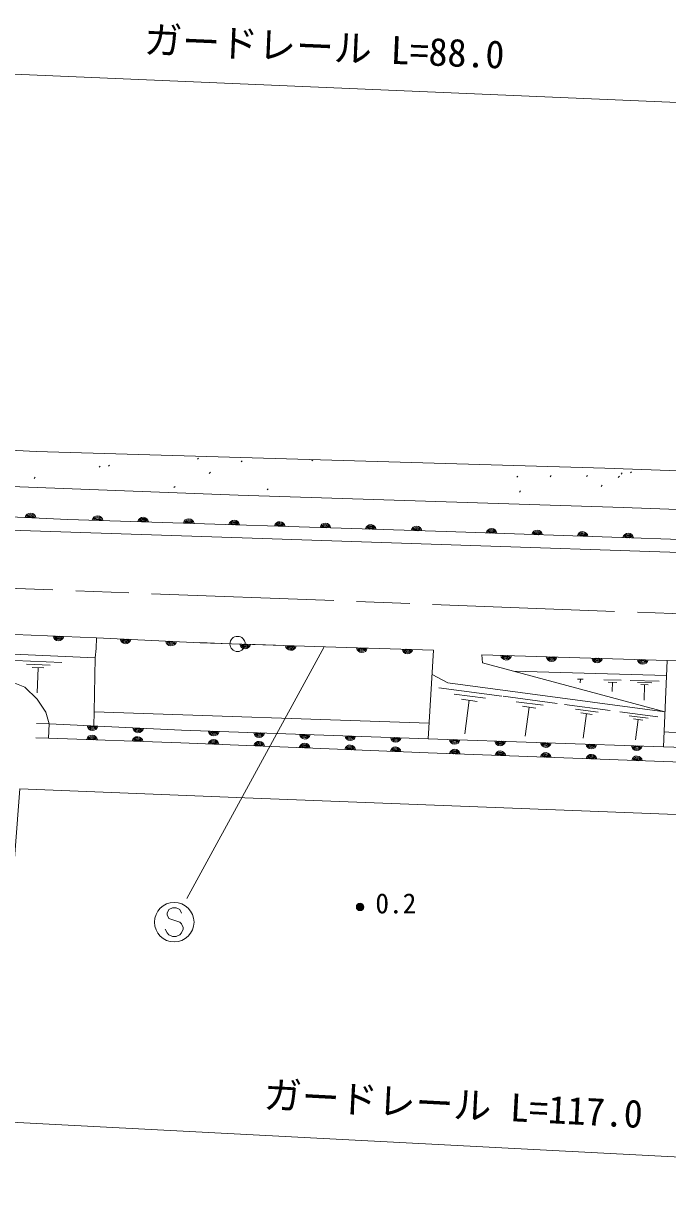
# Model space of a CAD drawing. Units: millimetres, scale not verified. Extents: x 40000 to 680000, y 20000 to 380000.
# Drawn here: x 94635 to 137058, y 242350 to 318996 of the extents above; entities that cross this region are included whole.
import ezdxf
from ezdxf.enums import TextEntityAlignment as Align

# ---------------------------------------------------------------- set-up
doc = ezdxf.new("R2010")
doc.units = ezdxf.units.MM
doc.header["$LTSCALE"] = 1000
doc.linetypes.add('CHAIN', pattern=[18.5, 12, -1.5, 3.5, -1.5])
for name, color, linetype, lineweight in [('M-BGD', 7, 'Continuous', 13), ('M-BMK', 2, 'CHAIN', 13), ('M-STR-HTXT', 7, 'Continuous', 13), ('M-STR-STRC', 7, 'Continuous', 13)]:
    doc.layers.add(name, color=color, linetype=linetype, lineweight=lineweight)
doc.styles.add('ＭＳ ゴシック', font='')
doc.styles.get('ＭＳ ゴシック').set_extended_font_data('MS Gothic')

msp = doc.modelspace()

# ---------------------------------------------------------------- linework, layer by layer
at = {"layer": 'M-BGD'}
for p, q in [((99637, 289805), (99707, 289876)), ((100242, 289871), (100313, 289942)), ((106106, 290335), (106177, 290406)), ((108982, 290161), (109053, 290231)), ((113626, 290216), (113697, 290287)), ((95355, 289066), (95426, 289137)), ((106878, 289398), (106949, 289469)), ((127123, 289146), (127194, 289216)), ((129312, 289177), (129382, 289248)), ((131702, 289183), (131773, 289254)), ((133806, 289132), (133877, 289203)), ((133997, 289353), (134067, 289424)), ((134598, 289426), (134669, 289497)), ((104553, 288467), (104624, 288537)), ((110691, 288314), (110762, 288385)), ((127303, 288166), (127373, 288237)), ((132672, 288540), (132742, 288611)), ((76011, 278243), (99368, 277274)), ((108243, 278194), (106244, 278262)), ((109242, 278160), (111241, 278091)), ((121649, 277776), (121286, 271946)), ((124817, 277470), (137013, 277094)), ((94068, 277094), (97181, 276965)), ((94838, 276854), (96394, 276789)), ((137013, 277094), (136776, 271408)), ((137013, 277094), (147158, 276791)), ((95218, 276630), (95996, 276598)), ((95607, 276614), (95538, 274954)), ((136872, 273711), (126912, 276386)), ((126912, 276386), (136972, 276109)), ((121994, 275298), (126135, 274745)), ((131118, 275870), (131501, 275860)), ((131309, 275865), (131302, 275610)), ((132854, 275823), (133997, 275791)), ((133136, 275662), (133707, 275647)), ((133421, 275654), (133404, 275045)), ((134587, 275775), (136488, 275723)), ((135059, 275635), (136009, 275609)), ((135293, 275502), (135768, 275489)), ((135531, 275495), (135503, 274481)), ((122992, 274884), (125063, 274608)), ((123473, 274539), (124508, 274400)), ((123991, 274470), (123696, 272261)), ((126220, 274734), (129781, 274259)), ((127078, 274378), (128859, 274140)), ((127492, 274081), (128382, 273962)), ((127937, 274022), (127684, 272122)), ((130262, 274195), (133269, 273794)), ((130987, 273894), (132490, 273694)), ((131336, 273644), (132087, 273543)), ((133908, 273708), (136415, 273374)), ((95504, 272938), (96345, 272924)), ((96345, 272924), (96305, 271978)), ((131712, 273593), (131498, 271990)), ((134513, 273458), (135766, 273290)), ((134804, 273249), (135430, 273165)), ((135117, 273207), (134939, 271870)), ((96305, 271978), (95466, 272000))]:
    msp.add_line(p, q, dxfattribs=at)
for points in [[(68987, 292114), (78555, 291691), (85074, 291352), (95488, 290844), (132911, 289744), (168217, 288474), (172196, 288474), (184862, 287875), (214445, 286780), (220117, 286442), (229007, 286018), (241284, 285256), (258387, 283986), (267785, 283055), (277606, 281954), (294793, 279838), (309563, 277849), (308957, 273874)], [(309290, 276059), (277116, 279533), (257332, 281547), (245051, 282492), (226515, 283704), (213718, 284345), (201794, 284880), (179408, 285647), (173597, 285843), (155204, 286377), (134119, 287162), (108774, 287964), (89774, 288694), (68863, 289978)], [(312663, 273867), (308726, 273874), (269799, 278009), (249819, 279988), (235240, 281200), (223637, 281859), (195636, 282839), (149438, 284657), (122471, 285566), (97572, 286368), (68684, 287702)], [(68590, 286500), (110369, 285121), (150944, 283757), (178855, 282759), (194112, 282225), (211383, 281529), (230365, 280906), (241879, 280104), (265851, 277965), (282267, 276165)], [(68085, 280091), (85447, 279140), (99458, 278584), (106275, 278261), (115209, 277956), (121649, 277776)], [(76011, 278243), (82433, 277471), (90685, 276503), (92955, 276027), (94731, 275328), (95538, 274538), (96130, 273695), (96345, 272924)], [(99458, 278584), (99422, 277884), (99368, 277274), (99296, 273704)], [(124817, 277470), (124867, 276928), (126912, 276386)], [(121548, 276165), (122577, 275624), (136872, 273716)], [(121349, 272960), (99296, 273704), (99272, 272782)], [(96345, 272924), (105050, 272502), (121286, 271946), (136776, 271408), (146955, 271083), (161753, 270374), (181486, 269760), (187374, 269666), (201623, 267152), (209405, 265685), (225388, 262650)], [(136817, 272397), (137129, 272383), (146963, 272246), (146955, 271083)], [(187231, 268771), (147049, 270078), (136785, 270439), (121295, 271018), (105016, 271680), (96305, 271978)], [(131949, 267186), (109776, 268042), (94412, 268648), (93200, 252892)], [(185187, 265315), (168986, 265938), (153461, 266348), (131949, 267186)]]:
    msp.add_lwpolyline(points, dxfattribs=at)
for centre, radius in [((108742, 278177), 500), ((116810, 260886), 250), ((116810, 260886), 204), ((116810, 260886), 159), ((116810, 260886), 114), ((116810, 260886), 68.2), ((116810, 260886), 22.7)]:
    msp.add_circle(centre, radius, dxfattribs=at)
for centre, radius, start, end in [((95113, 286428), 354, 6.15419, 168.55937), ((95113, 286428), 283, 8.37823, 166.33533), ((95113, 286428), 212, 12.12455, 162.589), ((95113, 286428), 142, 19.83628, 154.87727), ((95113, 286428), 100, 30.15395, 144.55961), ((99525, 286251), 354, 6.95244, 169.35762), ((99525, 286251), 283, 9.17648, 167.13358), ((99525, 286251), 212, 12.92281, 163.38726), ((99525, 286251), 142, 20.63454, 155.67553), ((99525, 286251), 100, 30.9522, 145.35786), ((102523, 286155), 354, 6.95244, 169.35762), ((102523, 286155), 283, 9.17648, 167.13358), ((102523, 286155), 212, 12.92281, 163.38726), ((102523, 286155), 142, 20.63454, 155.67553), ((102523, 286155), 100, 30.9522, 145.35786), ((105522, 286058), 354, 6.95244, 169.35762), ((105522, 286058), 283, 9.17648, 167.13358), ((105522, 286058), 212, 12.92281, 163.38726), ((105522, 286058), 142, 20.63454, 155.67553), ((105522, 286058), 100, 30.9522, 145.35786), ((108520, 285962), 354, 6.95244, 169.35762), ((108520, 285962), 283, 9.17648, 167.13358), ((108520, 285962), 212, 12.92281, 163.38726), ((108520, 285962), 142, 20.63454, 155.67553), ((108520, 285962), 100, 30.9522, 145.35786), ((111519, 285865), 354, 6.95244, 169.35762), ((111519, 285865), 283, 9.17648, 167.13358), ((111519, 285865), 212, 12.92281, 163.38726), ((111519, 285865), 142, 20.63454, 155.67553), ((111519, 285865), 100, 30.9522, 145.35786), ((114517, 285768), 354, 6.95244, 169.35762), ((114517, 285768), 283, 9.17648, 167.13358), ((114517, 285768), 212, 12.92281, 163.38726), ((114517, 285768), 142, 20.63454, 155.67553), ((117516, 285672), 354, 6.95244, 169.35762), ((117516, 285672), 283, 9.17648, 167.13358), ((120514, 285575), 354, 6.95244, 169.35762), ((114517, 285768), 100, 30.9522, 145.35786), ((117516, 285672), 212, 12.92281, 163.38726), ((117516, 285672), 142, 20.63454, 155.67553), ((117516, 285672), 100, 30.9522, 145.35786), ((120514, 285575), 283, 9.17648, 167.13358), ((120514, 285575), 212, 12.92281, 163.38726), ((120514, 285575), 142, 20.63454, 155.67553), ((120514, 285575), 100, 30.9522, 145.35786), ((125458, 285411), 354, 6.86682, 169.272), ((125458, 285411), 283, 9.09086, 167.04796), ((125458, 285411), 212, 12.83719, 163.30164), ((125458, 285411), 142, 20.54892, 155.58991), ((125458, 285411), 100, 30.86658, 145.27224), ((128457, 285310), 354, 6.86682, 169.272), ((128457, 285310), 283, 9.09086, 167.04796), ((128457, 285310), 212, 12.83719, 163.30164), ((128457, 285310), 142, 20.54892, 155.58991), ((128457, 285310), 100, 30.86658, 145.27224), ((131455, 285209), 354, 6.86682, 169.272), ((131455, 285209), 283, 9.09086, 167.04796), ((131455, 285209), 212, 12.83719, 163.30164), ((131455, 285209), 142, 20.54892, 155.58991), ((131455, 285209), 100, 30.86658, 145.27224), ((134453, 285108), 354, 6.86682, 169.272), ((134453, 285108), 283, 9.09086, 167.04796), ((134453, 285108), 212, 12.83719, 163.30164), ((134453, 285108), 142, 20.54892, 155.58991), ((134453, 285108), 100, 30.86658, 145.27224), ((96951, 278737), 354, 186.52438, 348.92956), ((96951, 278737), 283, 188.74842, 346.70552), ((96951, 278737), 212, 192.49474, 342.95919), ((96951, 278737), 142, 200.20647, 335.24746), ((96951, 278737), 100, 210.52414, 324.9298), ((101371, 278547), 354, 186.08543, 348.49061), ((101371, 278547), 283, 188.30947, 346.26657), ((101371, 278547), 212, 192.05579, 342.52024), ((101371, 278547), 142, 199.76752, 334.80851), ((101371, 278547), 100, 210.08518, 324.49085), ((104367, 278405), 354, 186.08543, 348.49061), ((104367, 278405), 283, 188.30947, 346.26657), ((104367, 278405), 212, 192.05579, 342.52024), ((104367, 278405), 142, 199.76752, 334.80851), ((104367, 278405), 100, 210.08518, 324.49085), ((109244, 278214), 354, 186.84229, 349.24747), ((109244, 278214), 283, 189.06633, 347.02343), ((109244, 278214), 212, 192.81266, 343.2771), ((109244, 278214), 142, 200.52438, 335.56537), ((109244, 278214), 100, 210.84205, 325.24771), ((112243, 278111), 354, 186.84229, 349.24747), ((112243, 278111), 283, 189.06633, 347.02343), ((112243, 278111), 212, 192.81266, 343.2771), ((112243, 278111), 142, 200.52438, 335.56537), ((112243, 278111), 100, 210.84205, 325.24771), ((116931, 277962), 354, 187.20184, 349.60702), ((116931, 277962), 283, 189.42588, 347.38298), ((116931, 277962), 212, 193.17221, 343.63665), ((116931, 277962), 142, 200.88394, 335.92492), ((116931, 277962), 100, 211.2016, 325.60726), ((119930, 277879), 354, 187.20184, 349.60702), ((119930, 277879), 283, 189.42588, 347.38298), ((119930, 277879), 212, 193.17221, 343.63665), ((119930, 277879), 142, 200.88394, 335.92492), ((119930, 277879), 100, 211.2016, 325.60726), ((126419, 277475), 354, 187.03293, 349.43811), ((126419, 277475), 283, 189.25697, 347.21407), ((126419, 277475), 212, 193.0033, 343.46775), ((126419, 277475), 142, 200.71503, 335.75602), ((126419, 277475), 100, 211.03269, 325.43835), ((129417, 277382), 354, 187.03293, 349.43811), ((129417, 277382), 283, 189.25697, 347.21407), ((129417, 277382), 212, 193.0033, 343.46775), ((129417, 277382), 142, 200.71503, 335.75602), ((129417, 277382), 100, 211.03269, 325.43835), ((132416, 277290), 354, 187.03293, 349.43811), ((132416, 277290), 283, 189.25697, 347.21407), ((132416, 277290), 212, 193.0033, 343.46775), ((132416, 277290), 142, 200.71503, 335.75602), ((132416, 277290), 100, 211.03269, 325.43835), ((135414, 277198), 354, 187.03293, 349.43811), ((135414, 277198), 283, 189.25697, 347.21407), ((135414, 277198), 212, 193.0033, 343.46775), ((135414, 277198), 142, 200.71503, 335.75602), ((135414, 277198), 100, 211.03269, 325.43835), ((99160, 271826), 354, 6.83898, 169.24416), ((99202, 272840), 354, 186.02482, 348.43), ((99160, 271826), 283, 9.06302, 167.02012), ((99202, 272840), 283, 188.24886, 346.20596), ((99202, 272840), 212, 191.99519, 342.45963), ((99202, 272840), 142, 199.70691, 334.7479), ((99202, 272840), 100, 210.02458, 324.43024), ((102199, 272695), 354, 186.02482, 348.43), ((102199, 272695), 283, 188.24886, 346.20596), ((102199, 272695), 212, 191.99519, 342.45963), ((102199, 272695), 142, 199.70691, 334.7479), ((102199, 272695), 100, 210.02458, 324.43024), ((107173, 272484), 354, 186.83556, 349.24074), ((107173, 272484), 283, 189.0596, 347.0167), ((107173, 272484), 212, 192.80593, 343.27037), ((107173, 272484), 142, 200.51765, 335.55864), ((107173, 272484), 100, 210.83532, 325.24098), ((110172, 272381), 354, 186.83556, 349.24074), ((110172, 272381), 283, 189.0596, 347.0167), ((110172, 272381), 212, 192.80593, 343.27037), ((110172, 272381), 142, 200.51765, 335.55864), ((110172, 272381), 100, 210.83532, 325.24098), ((113170, 272278), 354, 186.83556, 349.24074), ((113170, 272278), 283, 189.0596, 347.0167), ((113170, 272278), 212, 192.80593, 343.27037), ((113170, 272278), 142, 200.51765, 335.55864), ((113170, 272278), 100, 210.83532, 325.24098), ((116168, 272176), 354, 186.83556, 349.24074), ((116168, 272176), 283, 189.0596, 347.0167), ((116168, 272176), 212, 192.80593, 343.27037), ((116168, 272176), 142, 200.51765, 335.55864), ((116168, 272176), 100, 210.83532, 325.24098), ((99160, 271826), 212, 12.80934, 163.27379), ((99160, 271826), 142, 20.52107, 155.56206), ((99160, 271826), 100, 30.83874, 145.2444), ((102158, 271723), 354, 6.83898, 169.24416), ((102158, 271723), 283, 9.06302, 167.02012), ((102158, 271723), 212, 12.80934, 163.27379), ((102158, 271723), 142, 20.52107, 155.56206), ((102158, 271723), 100, 30.83874, 145.2444), ((107158, 271538), 354, 6.46903, 168.8742), ((107158, 271538), 283, 8.69306, 166.65017), ((107158, 271538), 212, 12.43939, 162.90384), ((107158, 271538), 142, 20.15112, 155.19211), ((107158, 271538), 100, 30.46878, 144.87445), ((110156, 271416), 354, 6.46903, 168.8742), ((110156, 271416), 283, 8.69306, 166.65017), ((110156, 271416), 212, 12.43939, 162.90384), ((110156, 271416), 142, 20.15112, 155.19211), ((110156, 271416), 100, 30.46878, 144.87445), ((113153, 271295), 354, 6.46903, 168.8742), ((113153, 271295), 283, 8.69306, 166.65017), ((113153, 271295), 212, 12.43939, 162.90384), ((113153, 271295), 142, 20.15112, 155.19211), ((113153, 271295), 100, 30.46878, 144.87445), ((116151, 271173), 354, 6.46903, 168.8742), ((116151, 271173), 283, 8.69306, 166.65017), ((116151, 271173), 212, 12.43939, 162.90384), ((119148, 271051), 354, 6.46903, 168.8742), ((119166, 272073), 354, 186.83556, 349.24074), ((119148, 271051), 283, 8.69306, 166.65017), ((119166, 272073), 283, 189.0596, 347.0167), ((119166, 272073), 212, 192.80593, 343.27037), ((119166, 272073), 142, 200.51765, 335.55864), ((119166, 272073), 100, 210.83532, 325.24098), ((123036, 271939), 354, 186.80762, 349.2128), ((123036, 271939), 283, 189.03166, 346.98876), ((123036, 271939), 212, 192.77799, 343.24244), ((123036, 271939), 142, 200.48972, 335.53071), ((123036, 271939), 100, 210.80738, 325.21304), ((126035, 271835), 354, 186.80762, 349.2128), ((126035, 271835), 283, 189.03166, 346.98876), ((126035, 271835), 212, 192.77799, 343.24244), ((126035, 271835), 142, 200.48972, 335.53071), ((126035, 271835), 100, 210.80738, 325.21304), ((129033, 271731), 354, 186.80762, 349.2128), ((129033, 271731), 283, 189.03166, 346.98876), ((129033, 271731), 212, 192.77799, 343.24244), ((129033, 271731), 142, 200.48972, 335.53071), ((129033, 271731), 100, 210.80738, 325.21304), ((132031, 271627), 354, 186.80762, 349.2128), ((132031, 271627), 283, 189.03166, 346.98876), ((132031, 271627), 212, 192.77799, 343.24244), ((132031, 271627), 142, 200.48972, 335.53071), ((132031, 271627), 100, 210.80738, 325.21304), ((135029, 271523), 354, 186.80762, 349.2128), ((135029, 271523), 283, 189.03166, 346.98876), ((135029, 271523), 212, 192.77799, 343.24244), ((135029, 271523), 142, 200.48972, 335.53071), ((135029, 271523), 100, 210.80738, 325.21304), ((116151, 271173), 142, 20.15112, 155.19211), ((116151, 271173), 100, 30.46878, 144.87445), ((119148, 271051), 212, 12.43939, 162.90384), ((119148, 271051), 142, 20.15112, 155.19211), ((119148, 271051), 100, 30.46878, 144.87445), ((123042, 270898), 354, 6.65852, 169.0637), ((123042, 270898), 283, 8.88256, 166.83966), ((123042, 270898), 212, 12.62889, 163.09334), ((123042, 270898), 142, 20.34062, 155.38161), ((123042, 270898), 100, 30.65828, 145.06394), ((126040, 270786), 354, 6.65852, 169.0637), ((126040, 270786), 283, 8.88256, 166.83966), ((126040, 270786), 212, 12.62889, 163.09334), ((126040, 270786), 142, 20.34062, 155.38161), ((126040, 270786), 100, 30.65828, 145.06394), ((129038, 270674), 354, 6.65852, 169.0637), ((129038, 270674), 283, 8.88256, 166.83966), ((129038, 270674), 212, 12.62889, 163.09334), ((129038, 270674), 142, 20.34062, 155.38161), ((129038, 270674), 100, 30.65828, 145.06394), ((132036, 270562), 354, 6.65852, 169.0637), ((132036, 270562), 283, 8.88256, 166.83966), ((132036, 270562), 212, 12.62889, 163.09334), ((132036, 270562), 142, 20.34062, 155.38161), ((132036, 270562), 100, 30.65828, 145.06394), ((135034, 270450), 354, 6.65852, 169.0637), ((135034, 270450), 283, 8.88256, 166.83966), ((135034, 270450), 212, 12.62889, 163.09334), ((135034, 270450), 142, 20.34062, 155.38161), ((135034, 270450), 100, 30.65828, 145.06394)]:
    msp.add_arc(centre, radius, start, end, dxfattribs=at)
at = {"layer": 'M-BMK'}
msp.add_line((84597, 282182), (167208, 279043), dxfattribs=at)
at = {"layer": 'M-STR-HTXT'}
for p, q in [((71887, 316588), (156791, 312963)), ((67764, 248081), (177532, 242350))]:
    msp.add_line(p, q, dxfattribs=at)
at = {"layer": 'M-STR-STRC'}
for p, q in [((105400, 261425), (114452, 277982)), ((104220, 260709), (104102, 260473)), ((104457, 260827), (104220, 260709)), ((104693, 260827), (104457, 260827)), ((104930, 260709), (104693, 260827)), ((105048, 260473), (104930, 260709)), ((104102, 260473), (104102, 260355)), ((104102, 260355), (104220, 260118)), ((104220, 260118), (104930, 259882)), ((104930, 259882), (105048, 259764)), ((104102, 259173), (103984, 259409)), ((104220, 259055), (104102, 259173)), ((105048, 259173), (104930, 259055)), ((105048, 259764), (105166, 259527)), ((105166, 259409), (105048, 259173)), ((105166, 259527), (105166, 259409)), ((104457, 258936), (104220, 259055)), ((104693, 258936), (104457, 258936)), ((104930, 259055), (104693, 258936))]:
    msp.add_line(p, q, dxfattribs=at)
msp.add_circle((104575, 259882), 1300, dxfattribs=at)

# ---------------------------------------------------------------- texts
at = {"layer": 'M-BGD', "style": 'ＭＳ ゴシック'}
msp.add_text('0.2', height=1320, dxfattribs=at).set_placement((117814, 260061), align=Align.BOTTOM_LEFT)
at = {"layer": 'M-STR-HTXT', "style": 'ＭＳ ゴシック'}
for s, rotation, p in [('ガードレール L=88.0', 357.555, (114390, 315974)), ('ガードレール L=117.0', 357.011, (122867, 246443))]:
    msp.add_text(s, height=1833, rotation=rotation, dxfattribs=at).set_placement(p, align=Align.BOTTOM_CENTER)

doc.saveas('drawing.dxf')
